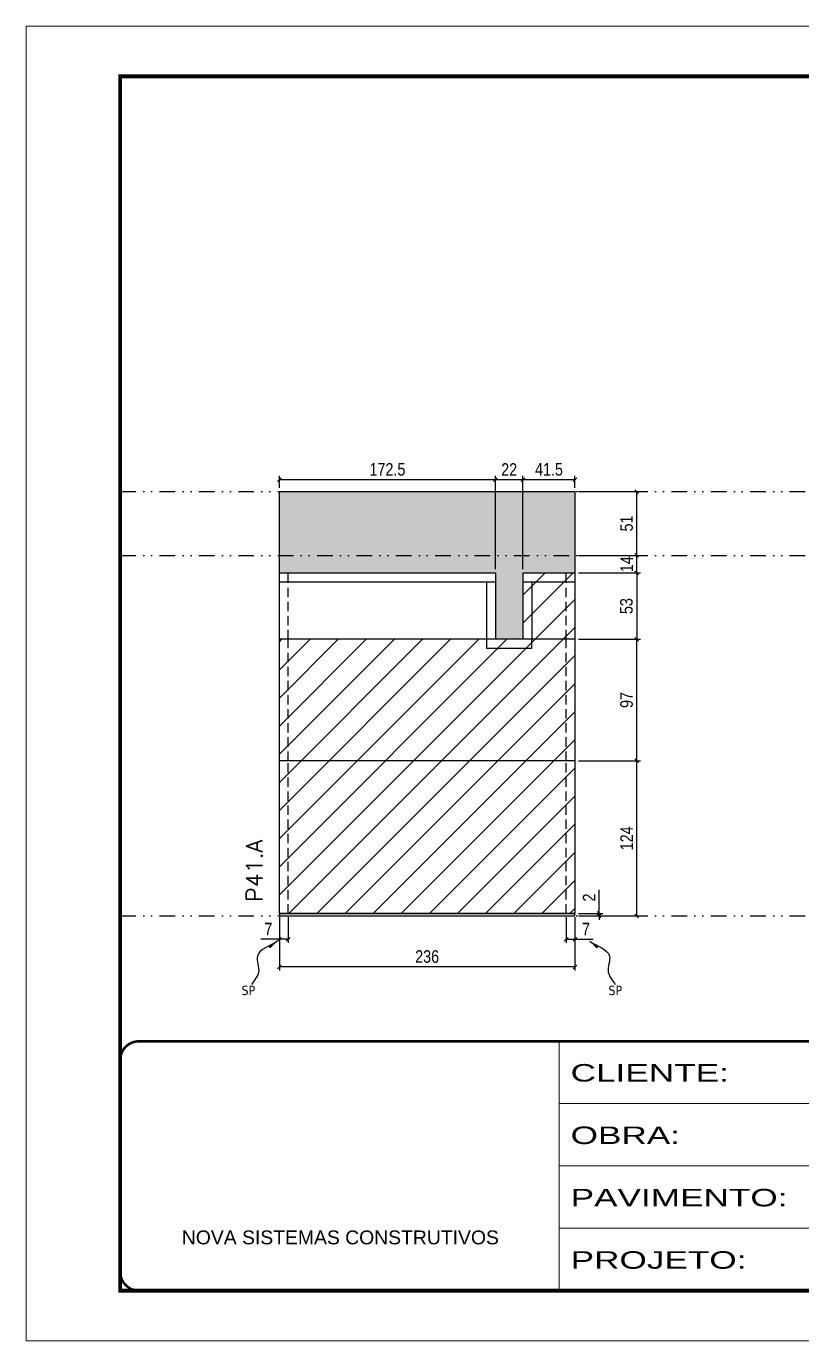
# Model space of a CAD drawing. Extents: x 14400 to 24104, y -21631 to 6985.
# Drawn here: x 15998 to 16618, y -5551 to -4501 of the extents above; entities that cross this region are included whole.
import ezdxf

# ---------------------------------------------------------------- set-up
doc = ezdxf.new("R2010")
doc.units = 0
for name, pattern in [('CONTINUO', [0]), ('DASHED', [0.75, 0.5, -0.25]), ('DIVIDE2', [0.625, 0.25, -0.125, 0, -0.125, 0, -0.125]), ('HIDDEN', [0.375, 0.25, -0.125])]:
    doc.linetypes.add(name, pattern=pattern)
for name, color, linetype in [('COTA', 241, 'Continuous'), ('Nível', 160, 'Continuous'), ('Painéis', 200, 'Continuous'), ('SARR_2.2x7', 40, 'Continuous'), ('texto', 7, 'Continuous')]:
    doc.layers.add(name, color=color, linetype=linetype)
for name, color, linetype, lineweight in [('Folhas', 255, 'Continuous', 9), ('Hachura', 251, 'Continuous', 9), ('SARRAFO DE PRESSAO', 251, 'DASHED', 9), ('Texto Seção', 7, 'Continuous', 15)]:
    doc.layers.add(name, color=color, linetype=linetype, lineweight=lineweight)
doc.styles.add('ARIAL', font='arial.ttf')
doc.styles.add('COTA TECNICA', font='techl___.ttf', dxfattribs={"height": 10})
doc.styles.add('COTA TECNICA-50', font='techl___.ttf', dxfattribs={"height": 10})
doc.styles.add('REGUA-120', font='ROMANS.shx', dxfattribs={"height": 15})
doc.styles.get("Standard").update_dxf_attribs({"font": 'arial.ttf'})
doc.styles.add('Tecnologia', font='')
doc.styles.get('Tecnologia').set_extended_font_data('Forgotten Futurist')
doc.dimstyles.new('COTA PAINEL-50', dxfattribs={"dimtxt": 10, "dimasz": 3, "dimexe": 3, "dimexo": 3, "dimgap": 3, "dimtad": 1, "dimdec": 1, "dimzin": 12, "dimdsep": 46, "dimtxsty": 'COTA TECNICA-50', "dimblk1": 'OBLIQUE', "dimblk2": 'OBLIQUE', "dimsah": 1, "dimcen": 0.9, "dimclrd": 4, "dimclre": 4, "dimclrt": 240, "dimadec": 1, "dimazin": 3, "dimtfac": 1, "dimtdec": 1, "dimtmove": 0, "dimatfit": 3, "dimfxl": 1, "dimtolj": 1, "dimtzin": 12, "dimarcsym": 0})
doc.dimstyles.new('PAINEL', dxfattribs={"dimtxt": 10, "dimasz": 3, "dimexe": 3, "dimexo": 3, "dimgap": 3, "dimtad": 1, "dimdec": 1, "dimzin": 12, "dimdsep": 46, "dimtxsty": 'COTA TECNICA', "dimblk1": 'OBLIQUE', "dimblk2": 'OBLIQUE', "dimsah": 1, "dimcen": 0.9, "dimclrd": 4, "dimclre": 4, "dimclrt": 240, "dimadec": 1, "dimazin": 3, "dimtfac": 1, "dimtdec": 1, "dimtmove": 0, "dimatfit": 3, "dimfxl": 1, "dimtolj": 1, "dimtzin": 12, "dimarcsym": 0})
doc.dimstyles.get("Standard").update_dxf_attribs({"dimtxt": 0.18, "dimasz": 0.18, "dimexe": 0.18, "dimexo": 0.0625, "dimgap": 0.09, "dimtad": 0, "dimtih": 1, "dimtoh": 1, "dimdec": 4, "dimzin": 0, "dimdsep": 46, "dimtxsty": 'Standard', "dimcen": 0.09, "dimadec": 0, "dimazin": 0, "dimtfac": 1, "dimtdec": 4, "dimtofl": 0, "dimtmove": 0, "dimatfit": 3, "dimfxl": 1, "dimtolj": 1, "dimtzin": 0, "dimarcsym": 0})

# ---------------------------------------------------------------- blocks, each defined once
blk = doc.blocks.new('9999999999')
at = {"color": 30, "linetype": 'CONTINUO'}
for p, q in [((98564.6, 34230.2), (98564.6, 34429.4)), ((98564.6, 34379.6), (99584, 34379.6)), ((98564.6, 34329.8), (99488, 34329.8)), ((98564.6, 34280), (99488, 34280))]:
    blk.add_line(p, q, dxfattribs=at)
at = {"color": 30, "linetype": 'CONTINUO', "const_width": 2}
blk.add_lwpolyline([(99584, 34230.2), (99584, 34414.4, 0.414214), (99569, 34429.4), (98229, 34429.4, 0.414214), (98214, 34414.4), (98214, 34245.2, 0.414214), (98229, 34230.2), (99584, 34230.2)], format="xyb", dxfattribs=at)
at = {"layer": 'Folhas'}
blk.add_lwpolyline([(98139, 34190.2), (99624, 34190.2), (99624, 35240.2), (98139, 35240.2)], close=True, dxfattribs=at)
at = {"layer": 'Folhas', "color": 30, "const_width": 3}
blk.add_lwpolyline([(98214, 34230.2), (99584, 34230.2), (99584, 35200.2), (98214, 35200.2)], close=True, dxfattribs=at)
at = {"color": 7, "linetype": 'Continuous', "ltscale": 5, "style": 'ARIAL'}
blk.add_text('NOVA SISTEMAS CONSTRUTIVOS', height=11.059, dxfattribs=at).set_placement((98263.2, 34267.2))
at = {"layer": 'Folhas', "color": 7, "style": 'Tecnologia', "width": 1.5}
for s, p in [('CLIENTE:', (98573.7, 34397.2)), ('OBRA:', (98573.7, 34347.3)), ('PAVIMENTO:', (98573.7, 34297.5)), ('PROJETO:', (98573.7, 34247.7))]:
    blk.add_text(s, height=14, dxfattribs=at).set_placement(p)
blk = doc.blocks.new('_Oblique')
at = {"color": 0, "linetype": 'ByBlock', "lineweight": -2}
blk.add_line((-0.5, -0.5), (0.5, 0.5), dxfattribs=at)
blk = doc.blocks.new('*D1618')
at = {"layer": 'COTA', "color": 4, "lineweight": -2, "transparency": 16777216}
for p, q in [((16200.6, -5212.7), (16200.6, -5255.4)), ((16436.6, -5212.7), (16436.6, -5255.4)), ((16436.6, -5252.4), (16200.6, -5252.4))]:
    blk.add_line(p, q, dxfattribs=at)
at = {"layer": 'Defpoints', "color": 0, "transparency": 16777216}
for p in [(16200.6, -5209.7), (16436.6, -5209.7), (16200.6, -5252.4)]:
    blk.add_point(p, dxfattribs=at)
at = {"layer": 'COTA', "color": 4, "lineweight": -2, "transparency": 16777216, "xscale": 3, "yscale": 3, "zscale": 3, "rotation": 180}
blk.add_blockref('_Oblique', (16200.6, -5252.4), dxfattribs=at)
at = {"layer": 'COTA', "color": 4, "lineweight": -2, "transparency": 16777216, "xscale": 3, "yscale": 3, "zscale": 3}
blk.add_blockref('_Oblique', (16436.6, -5252.4), dxfattribs=at)
at = {"layer": 'COTA', "color": 240, "transparency": 16777216, "insert": (16318.6, -5244.2), "char_height": 10, "attachment_point": 5, "style": 'COTA TECNICA'}
blk.add_mtext('\\A1;236', dxfattribs=at)
blk = doc.blocks.new('*D1619')
at = {"layer": 'COTA', "color": 4, "lineweight": -2, "transparency": 16777216}
for p, q in [((16429.6, -5212.7), (16429.6, -5233.3)), ((16436.6, -5214.7), (16436.6, -5233.3)), ((16429.6, -5230.3), (16436.6, -5230.3)), ((16436.6, -5230.3), (16451.3, -5230.3))]:
    blk.add_line(p, q, dxfattribs=at)
at = {"layer": 'Defpoints', "color": 0, "transparency": 16777216}
for p in [(16429.6, -5209.7), (16436.6, -5211.7), (16436.6, -5230.3)]:
    blk.add_point(p, dxfattribs=at)
at = {"layer": 'COTA', "color": 4, "lineweight": -2, "transparency": 16777216, "xscale": 3, "yscale": 3, "zscale": 3, "rotation": 180}
blk.add_blockref('_Oblique', (16429.6, -5230.3), dxfattribs=at)
at = {"layer": 'COTA', "color": 4, "lineweight": -2, "transparency": 16777216, "xscale": 3, "yscale": 3, "zscale": 3}
blk.add_blockref('_Oblique', (16436.6, -5230.3), dxfattribs=at)
at = {"layer": 'COTA', "color": 240, "transparency": 16777216, "insert": (16445.5, -5222.2), "char_height": 10, "attachment_point": 5, "style": 'COTA TECNICA-50'}
blk.add_mtext('\\A1;7', dxfattribs=at)
blk = doc.blocks.new('*D1620')
at = {"layer": 'COTA', "color": 4, "lineweight": -2, "transparency": 16777216}
for p, q in [((16200.6, -5214.7), (16200.6, -5233.3)), ((16207.6, -5212.7), (16207.6, -5233.3)), ((16200.6, -5230.3), (16185.9, -5230.3)), ((16207.6, -5230.3), (16200.6, -5230.3))]:
    blk.add_line(p, q, dxfattribs=at)
at = {"layer": 'Defpoints', "color": 0, "transparency": 16777216}
for p in [(16200.6, -5211.7), (16207.6, -5209.7), (16200.6, -5230.3)]:
    blk.add_point(p, dxfattribs=at)
at = {"layer": 'COTA', "color": 4, "lineweight": -2, "transparency": 16777216, "xscale": 3, "yscale": 3, "zscale": 3, "rotation": 180}
blk.add_blockref('_Oblique', (16200.6, -5230.3), dxfattribs=at)
at = {"layer": 'COTA', "color": 4, "lineweight": -2, "transparency": 16777216, "xscale": 3, "yscale": 3, "zscale": 3}
blk.add_blockref('_Oblique', (16207.6, -5230.3), dxfattribs=at)
at = {"layer": 'COTA', "color": 240, "transparency": 16777216, "insert": (16191.8, -5222.2), "char_height": 10, "attachment_point": 5, "style": 'COTA TECNICA-50'}
blk.add_mtext('\\A1;7', dxfattribs=at)
blk = doc.blocks.new('*D1635')
at = {"layer": 'COTA', "color": 4, "linetype": 'ByBlock', "lineweight": -2, "transparency": 16777216}
for p, q in [((16439.6, -5087.7), (16489, -5087.7)), ((16486, -5211.7), (16486, -5087.7)), ((16439.6, -5211.7), (16489, -5211.7))]:
    blk.add_line(p, q, dxfattribs=at)
at = {"layer": 'Defpoints', "color": 0, "linetype": 'ByBlock', "transparency": 16777216}
for p in [(16436.6, -5087.7), (16486, -5087.7), (16436.6, -5211.7)]:
    blk.add_point(p, dxfattribs=at)
at = {"layer": 'COTA', "color": 4, "linetype": 'ByBlock', "lineweight": -2, "transparency": 16777216, "xscale": 3, "yscale": 3, "zscale": 3}
for p, rotation in [((16486, -5087.7), 90), ((16486, -5211.7), 270)]:
    blk.add_blockref('_Oblique', p, dxfattribs=dict(at, rotation=rotation))
at = {"layer": 'COTA', "color": 240, "linetype": 'ByBlock', "transparency": 16777216, "insert": (16477.9, -5149.7), "char_height": 10, "attachment_point": 5, "rotation": 90, "style": 'COTA TECNICA'}
blk.add_mtext('\\A1;124', dxfattribs=at)
blk = doc.blocks.new('*D1621')
at = {"layer": 'COTA', "color": 4, "lineweight": -2, "transparency": 16777216}
for p, q in [((16455.9, -5209.7), (16455.9, -5190.9)), ((16439.6, -5209.7), (16458.9, -5209.7)), ((16439.6, -5211.7), (16458.9, -5211.7)), ((16455.9, -5211.7), (16455.9, -5209.7)), ((16455.9, -5211.7), (16455.9, -5214.7))]:
    blk.add_line(p, q, dxfattribs=at)
at = {"layer": 'Defpoints', "color": 0, "transparency": 16777216}
for p in [(16436.6, -5209.7), (16436.6, -5211.7), (16455.9, -5211.7)]:
    blk.add_point(p, dxfattribs=at)
at = {"layer": 'COTA', "color": 4, "lineweight": -2, "transparency": 16777216, "xscale": 3, "yscale": 3, "zscale": 3}
for p, rotation in [((16455.9, -5209.7), 270), ((16455.9, -5211.7), 90)]:
    blk.add_blockref('_Oblique', p, dxfattribs=dict(at, rotation=rotation))
at = {"layer": 'COTA', "color": 240, "transparency": 16777216, "insert": (16447.9, -5197), "char_height": 10, "attachment_point": 5, "rotation": 90, "style": 'COTA TECNICA-50'}
blk.add_mtext('\\A1;2', dxfattribs=at)
blk = doc.blocks.new('*D1636')
at = {"layer": 'COTA', "color": 4, "linetype": 'ByBlock', "lineweight": -2, "transparency": 16777216}
for p, q in [((16439.6, -5087.7), (16489, -5087.7)), ((16486, -5211.7), (16486, -5087.7)), ((16439.6, -5211.7), (16489, -5211.7))]:
    blk.add_line(p, q, dxfattribs=at)
at = {"layer": 'Defpoints', "color": 0, "linetype": 'ByBlock', "transparency": 16777216}
for p in [(16436.6, -5087.7), (16486, -5087.7), (16436.6, -5211.7)]:
    blk.add_point(p, dxfattribs=at)
at = {"layer": 'COTA', "color": 4, "linetype": 'ByBlock', "lineweight": -2, "transparency": 16777216, "xscale": 3, "yscale": 3, "zscale": 3}
for p, rotation in [((16486, -5087.7), 90), ((16486, -5211.7), 270)]:
    blk.add_blockref('_Oblique', p, dxfattribs=dict(at, rotation=rotation))
at = {"layer": 'COTA', "color": 240, "linetype": 'ByBlock', "transparency": 16777216, "insert": (16477.9, -5149.7), "char_height": 10, "attachment_point": 5, "rotation": 90, "style": 'COTA TECNICA'}
blk.add_mtext('\\A1;124', dxfattribs=at)
blk = doc.blocks.new('*D1637')
at = {"layer": 'COTA', "color": 4, "lineweight": -2, "transparency": 16777216}
for p, q in [((16439.6, -4990.7), (16489, -4990.7)), ((16486, -5087.7), (16486, -4990.7)), ((16439.6, -5087.7), (16489, -5087.7))]:
    blk.add_line(p, q, dxfattribs=at)
at = {"layer": 'Defpoints', "color": 0, "transparency": 16777216}
for p in [(16436.6, -4990.7), (16486, -4990.7), (16436.6, -5087.7)]:
    blk.add_point(p, dxfattribs=at)
at = {"layer": 'COTA', "color": 4, "lineweight": -2, "transparency": 16777216, "xscale": 3, "yscale": 3, "zscale": 3}
for p, rotation in [((16486, -4990.7), 90), ((16486, -5087.7), 270)]:
    blk.add_blockref('_Oblique', p, dxfattribs=dict(at, rotation=rotation))
at = {"layer": 'COTA', "color": 240, "transparency": 16777216, "insert": (16477.9, -5039.2), "char_height": 10, "attachment_point": 5, "rotation": 90, "style": 'COTA TECNICA'}
blk.add_mtext('\\A1;97', dxfattribs=at)
blk = doc.blocks.new('*D2129')
at = {"layer": 'COTA', "color": 4, "lineweight": -2, "transparency": 16777216}
for p, q in [((16439.6, -4937.7), (16489, -4937.7)), ((16486, -4937.7), (16486, -4990.7)), ((16439.6, -4990.7), (16489, -4990.7))]:
    blk.add_line(p, q, dxfattribs=at)
at = {"layer": 'Defpoints', "color": 0, "transparency": 16777216}
for p in [(16436.6, -4937.7), (16436.6, -4990.7), (16486, -4990.7)]:
    blk.add_point(p, dxfattribs=at)
at = {"layer": 'COTA', "color": 4, "lineweight": -2, "transparency": 16777216, "xscale": 3, "yscale": 3, "zscale": 3}
for p, rotation in [((16486, -4937.7), 90), ((16486, -4990.7), 270)]:
    blk.add_blockref('_Oblique', p, dxfattribs=dict(at, rotation=rotation))
at = {"layer": 'COTA', "color": 240, "transparency": 16777216, "insert": (16477.8, -4964.2), "char_height": 10, "attachment_point": 5, "rotation": 90, "style": 'COTA TECNICA'}
blk.add_mtext('\\A1;53', dxfattribs=at)
blk = doc.blocks.new('*D2130')
at = {"layer": 'COTA', "color": 4, "lineweight": -2, "transparency": 16777216}
for p, q in [((16439.6, -4923.7), (16489, -4923.7)), ((16486, -4937.7), (16486, -4923.7)), ((16439.6, -4937.7), (16489, -4937.7))]:
    blk.add_line(p, q, dxfattribs=at)
at = {"layer": 'Defpoints', "color": 0, "transparency": 16777216}
for p in [(16436.6, -4923.7), (16486, -4923.7), (16436.6, -4937.7)]:
    blk.add_point(p, dxfattribs=at)
at = {"layer": 'COTA', "color": 4, "lineweight": -2, "transparency": 16777216, "xscale": 3, "yscale": 3, "zscale": 3}
for p, rotation in [((16486, -4923.7), 90), ((16486, -4937.7), 270)]:
    blk.add_blockref('_Oblique', p, dxfattribs=dict(at, rotation=rotation))
at = {"layer": 'COTA', "color": 240, "transparency": 16777216, "insert": (16477.9, -4930.7), "char_height": 10, "attachment_point": 5, "rotation": 90, "style": 'COTA TECNICA'}
blk.add_mtext('\\A1;14', dxfattribs=at)
blk = doc.blocks.new('*D2131')
at = {"layer": 'COTA', "color": 4, "lineweight": -2, "transparency": 16777216}
for p, q in [((16439.6, -4872.7), (16489, -4872.7)), ((16486, -4923.7), (16486, -4872.7)), ((16439.6, -4923.7), (16489, -4923.7))]:
    blk.add_line(p, q, dxfattribs=at)
at = {"layer": 'Defpoints', "color": 0, "transparency": 16777216}
for p in [(16436.6, -4872.7), (16486, -4872.7), (16436.6, -4923.7)]:
    blk.add_point(p, dxfattribs=at)
at = {"layer": 'COTA', "color": 4, "lineweight": -2, "transparency": 16777216, "xscale": 3, "yscale": 3, "zscale": 3}
for p, rotation in [((16486, -4872.7), 90), ((16486, -4923.7), 270)]:
    blk.add_blockref('_Oblique', p, dxfattribs=dict(at, rotation=rotation))
at = {"layer": 'COTA', "color": 240, "transparency": 16777216, "insert": (16477.9, -4898.2), "char_height": 10, "attachment_point": 5, "rotation": 90, "style": 'COTA TECNICA'}
blk.add_mtext('\\A1;51', dxfattribs=at)
blk = doc.blocks.new('*D2212')
at = {"layer": 'COTA', "color": 4, "lineweight": -2, "transparency": 16777216}
for p, q in [((16200.6, -4869.7), (16200.6, -4860.1)), ((16373.1, -4934.7), (16373.1, -4860.1)), ((16200.6, -4863.1), (16373.1, -4863.1))]:
    blk.add_line(p, q, dxfattribs=at)
at = {"layer": 'Defpoints', "color": 0, "transparency": 16777216}
for p in [(16373.1, -4863.1), (16200.6, -4872.7), (16373.1, -4937.7)]:
    blk.add_point(p, dxfattribs=at)
at = {"layer": 'COTA', "color": 4, "lineweight": -2, "transparency": 16777216, "xscale": 3, "yscale": 3, "zscale": 3, "rotation": 180}
blk.add_blockref('_Oblique', (16200.6, -4863.1), dxfattribs=at)
at = {"layer": 'COTA', "color": 4, "lineweight": -2, "transparency": 16777216, "xscale": 3, "yscale": 3, "zscale": 3}
blk.add_blockref('_Oblique', (16373.1, -4863.1), dxfattribs=at)
at = {"layer": 'COTA', "color": 240, "transparency": 16777216, "insert": (16286.9, -4855), "char_height": 10, "attachment_point": 5, "style": 'COTA TECNICA'}
blk.add_mtext('\\A1;172.5', dxfattribs=at)
blk = doc.blocks.new('*D2213')
at = {"layer": 'COTA', "color": 4, "lineweight": -2, "transparency": 16777216}
for p, q in [((16373.1, -4934.7), (16373.1, -4860.1)), ((16395.1, -4934.7), (16395.1, -4860.1)), ((16373.1, -4863.1), (16395.1, -4863.1))]:
    blk.add_line(p, q, dxfattribs=at)
at = {"layer": 'Defpoints', "color": 0, "transparency": 16777216}
for p in [(16395.1, -4863.1), (16373.1, -4937.7), (16395.1, -4937.7)]:
    blk.add_point(p, dxfattribs=at)
at = {"layer": 'COTA', "color": 4, "lineweight": -2, "transparency": 16777216, "xscale": 3, "yscale": 3, "zscale": 3, "rotation": 180}
blk.add_blockref('_Oblique', (16373.1, -4863.1), dxfattribs=at)
at = {"layer": 'COTA', "color": 4, "lineweight": -2, "transparency": 16777216, "xscale": 3, "yscale": 3, "zscale": 3}
blk.add_blockref('_Oblique', (16395.1, -4863.1), dxfattribs=at)
at = {"layer": 'COTA', "color": 240, "transparency": 16777216, "insert": (16384.1, -4855.1), "char_height": 10, "attachment_point": 5, "style": 'COTA TECNICA'}
blk.add_mtext('\\A1;22', dxfattribs=at)
blk = doc.blocks.new('*D2214')
at = {"layer": 'COTA', "color": 4, "lineweight": -2, "transparency": 16777216}
for p, q in [((16395.1, -4934.7), (16395.1, -4860.1)), ((16436.6, -4869.7), (16436.6, -4860.1)), ((16395.1, -4863.1), (16436.6, -4863.1))]:
    blk.add_line(p, q, dxfattribs=at)
at = {"layer": 'Defpoints', "color": 0, "transparency": 16777216}
for p in [(16436.6, -4863.1), (16436.6, -4872.7), (16395.1, -4937.7)]:
    blk.add_point(p, dxfattribs=at)
at = {"layer": 'COTA', "color": 4, "lineweight": -2, "transparency": 16777216, "xscale": 3, "yscale": 3, "zscale": 3, "rotation": 180}
blk.add_blockref('_Oblique', (16395.1, -4863.1), dxfattribs=at)
at = {"layer": 'COTA', "color": 4, "lineweight": -2, "transparency": 16777216, "xscale": 3, "yscale": 3, "zscale": 3}
blk.add_blockref('_Oblique', (16436.6, -4863.1), dxfattribs=at)
at = {"layer": 'COTA', "color": 240, "transparency": 16777216, "insert": (16415.9, -4855), "char_height": 10, "attachment_point": 5, "style": 'COTA TECNICA'}
blk.add_mtext('\\A1;41.5', dxfattribs=at)

msp = doc.modelspace()

# ---------------------------------------------------------------- hatches: boundary and pattern name
at = {"layer": 'COTA'}
h = msp.add_hatch(dxfattribs=at)
h.set_pattern_fill('AR-CONC', color=256, scale=0.03)
h.paths.add_polyline_path([(16436.62, -4872.74), (16200.62, -4872.74), (16200.62, -4923.74), (16436.62, -4923.74)])
h.paths.add_polyline_path([(16436.62, -4923.74), (16200.62, -4923.74), (16200.62, -4937.74), (16373.12, -4937.74), (16373.12, -4990.74), (16395.12, -4990.74), (16395.12, -4937.74), (16436.62, -4937.74)])
at = {"layer": 'Hachura', "linetype": 'ByBlock'}
h = msp.add_hatch(dxfattribs=at)
h.set_pattern_fill('ANSI31', color=256, scale=5)
h.paths.add_polyline_path([(16436.62, -4990.74), (16200.62, -4990.74), (16200.62, -5087.74), (16436.62, -5087.74)])
h.paths.add_polyline_path([(16436.62, -5087.74), (16200.62, -5087.74), (16200.62, -5209.74), (16436.62, -5209.74)])
h.paths.add_polyline_path([(16436.62, -4937.74), (16395.12, -4937.74), (16395.12, -4990.74), (16436.62, -4990.74)])

# ---------------------------------------------------------------- linework, layer by layer
at = {"layer": 'COTA'}
for p, q in [((16200.62, -4937.74), (16200.62, -4872.74)), ((16200.62, -4872.74), (16436.62, -4872.74)), ((16436.62, -4872.74), (16436.62, -4937.74)), ((16366.12, -4990.74), (16366.12, -4997.74)), ((16402.12, -4997.74), (16402.12, -4990.74))]:
    msp.add_line(p, q, dxfattribs=at)
at = {"layer": 'Nível', "color": 4, "linetype": 'DIVIDE2', "ltscale": 50}
for p, q in [((16073.47, -4872.74), (17443.47, -4872.74)), ((16073.47, -4923.74), (17443.47, -4923.74)), ((16073.47, -5211.74), (17443.47, -5211.74)), ((16073.47, -5211.74), (17443.47, -5211.74))]:
    msp.add_line(p, q, dxfattribs=at)
at = {"layer": 'Painéis'}
for p, q in [((16200.62, -5209.74), (16200.62, -4937.74)), ((16200.62, -4937.74), (16373.12, -4937.74)), ((16373.12, -4937.74), (16373.12, -4990.74)), ((16395.12, -4937.74), (16395.12, -4990.74)), ((16395.12, -4937.74), (16436.62, -4937.74)), ((16436.62, -4937.74), (16436.62, -5209.74)), ((16436.62, -4990.74), (16200.62, -4990.74)), ((16436.62, -5087.74), (16200.62, -5087.74)), ((16200.62, -5209.74), (16436.62, -5209.74))]:
    msp.add_line(p, q, dxfattribs=at)
msp.add_lwpolyline([(16436.62, -5209.74), (16200.62, -5209.74), (16200.62, -5211.74), (16436.62, -5211.74)], close=True, dxfattribs=at)
at = {"layer": 'SARR_2.2x7'}
for p, q in [((16200.62, -4944.74), (16373.12, -4944.74)), ((16366.12, -4944.74), (16366.12, -4990.74)), ((16395.12, -4944.74), (16436.62, -4944.74)), ((16402.12, -4944.74), (16402.12, -4990.74)), ((16366.12, -4997.74), (16402.12, -4997.74))]:
    msp.add_line(p, q, dxfattribs=at)
at = {"layer": 'SARR_2.2x7', "linetype": 'HIDDEN', "ltscale": 30}
for p, q in [((16207.62, -4990.74), (16207.62, -4937.74)), ((16429.62, -4990.74), (16429.62, -4937.74)), ((16207.62, -5087.74), (16207.62, -4990.74)), ((16429.62, -5087.74), (16429.62, -4990.74)), ((16207.62, -5209.74), (16207.62, -5087.74)), ((16429.62, -5209.74), (16429.62, -5087.74))]:
    msp.add_line(p, q, dxfattribs=at)

# ---------------------------------------------------------------- block references
at = {"layer": 'SARRAFO DE PRESSAO', "color": 6, "linetype": 'ByBlock'}
msp.add_blockref('9999999999', (-82140.51, -39741.23), dxfattribs=at)

# ---------------------------------------------------------------- texts
at = {"layer": 'texto', "color": 0, "char_height": 7.5, "attachment_point": 5}
for insert in [(16175.84, -5271.23), (16468.86, -5271.23)]:
    msp.add_mtext('{\\fTahoma|b0|i0|c0|p34;\\C4;SP}', dxfattribs=dict(at, insert=insert))
at = {"layer": 'Texto Seção', "insert": (16187.15, -5200.49), "char_height": 13, "width": 285.3299, "attachment_point": 7, "rotation": 90, "style": 'REGUA-120'}
msp.add_mtext('\\pt26;P41.A', dxfattribs=at)

# ---------------------------------------------------------------- dimensions: what is measured, and where the dimension line sits
at = {"layer": 'COTA'}
for base, p1, p2, dimstyle, picture, middle in [((16373.12, -4863.08), (16200.62, -4872.74), (16373.12, -4937.74), 'PAINEL', '*D2212', (16286.87, -4854.97)), ((16436.62, -5230.25), (16429.62, -5209.74), (16436.62, -5211.74), 'COTA PAINEL-50', '*D1619', (16445.48, -5222.18))]:
    dim = msp.add_linear_dim(base=base, p1=p1, p2=p2, dimstyle=dimstyle, dxfattribs=at)
    dim.commit()
    dim.dimension.update_dxf_attribs({"geometry": picture, "text_midpoint": middle})
for base, p1, p2, picture, middle in [((16395.12, -4863.08), (16373.12, -4937.74), (16395.12, -4937.74), '*D2213', (16384.12, -4855.08)), ((16436.62, -4863.08), (16395.12, -4937.74), (16436.62, -4872.74), '*D2214', (16415.87, -4854.97))]:
    dim = msp.add_linear_dim(base=base, p1=p1, p2=p2, dimstyle='PAINEL', override={"dimtmove": 1}, dxfattribs=at)
    dim.commit()
    dim.dimension.update_dxf_attribs({"geometry": picture, "text_midpoint": middle})
for base, p1, p2, angle, dimstyle, picture, middle in [((16485.98, -4872.74), (16436.62, -4923.74), (16436.62, -4872.74), 90, 'PAINEL', '*D2131', (16477.87, -4898.24)), ((16485.98, -4990.74), (16436.62, -4937.74), (16436.62, -4990.74), 90, 'PAINEL', '*D2129', (16477.76, -4964.24)), ((16485.98, -4990.74), (16436.62, -5087.74), (16436.62, -4990.74), 90, 'PAINEL', '*D1637', (16477.88, -5039.24)), ((16200.62, -5230.25), (16207.62, -5209.74), (16200.62, -5211.74), 180, 'COTA PAINEL-50', '*D1620', (16191.75, -5222.18))]:
    dim = msp.add_linear_dim(base=base, p1=p1, p2=p2, angle=angle, dimstyle=dimstyle, dxfattribs=at)
    dim.commit()
    dim.dimension.update_dxf_attribs({"geometry": picture, "text_midpoint": middle})
for base, p1, p2, dimstyle, picture, middle in [((16485.98, -4923.74), (16436.62, -4937.74), (16436.62, -4923.74), 'PAINEL', '*D2130', (16485.98, -4930.74)), ((16455.87, -5211.74), (16436.62, -5209.74), (16436.62, -5211.74), 'COTA PAINEL-50', '*D1621', (16455.87, -5196.99))]:
    dim = msp.add_linear_dim(base=base, p1=p1, p2=p2, angle=90, dimstyle=dimstyle, dxfattribs=at)
    dim.commit()
    dim.dimension.update_dxf_attribs({"geometry": picture, "text_midpoint": middle, "dimtype": 160})
at = {"layer": 'COTA', "linetype": 'ByBlock'}
for picture in ['*D1635', '*D1636']:
    dim = msp.add_aligned_dim(p1=(16436.62, -5211.74), p2=(16436.62, -5087.74), distance=-49.37, dimstyle='PAINEL', dxfattribs=at)
    dim.commit()
    dim.dimension.update_dxf_attribs({"geometry": picture, "text_midpoint": (16477.91, -5149.74)})
at = {"layer": 'COTA'}
dim = msp.add_linear_dim(base=(16200.62, -5252.42), p1=(16436.62, -5209.74), p2=(16200.62, -5209.74), angle=180, dimstyle='PAINEL', override={"dimarcsym": 2}, dxfattribs=at)
dim.commit()
dim.dimension.update_dxf_attribs({"geometry": '*D1618', "text_midpoint": (16318.62, -5244.2)})

# ---------------------------------------------------------------- leaders
at = {"layer": 'COTA', "path_type": 1}
for points in [[(16198.79, -5231.92), (16183, -5243.76), (16183.93, -5256.76), (16178.37, -5266.54)], [(16448.45, -5231.92), (16464.23, -5243.76), (16463.31, -5256.76), (16468.86, -5266.54)]]:
    msp.add_leader(points, dimstyle='Standard', override={"dimasz": 8}, dxfattribs=at)

doc.saveas('drawing.dxf')
